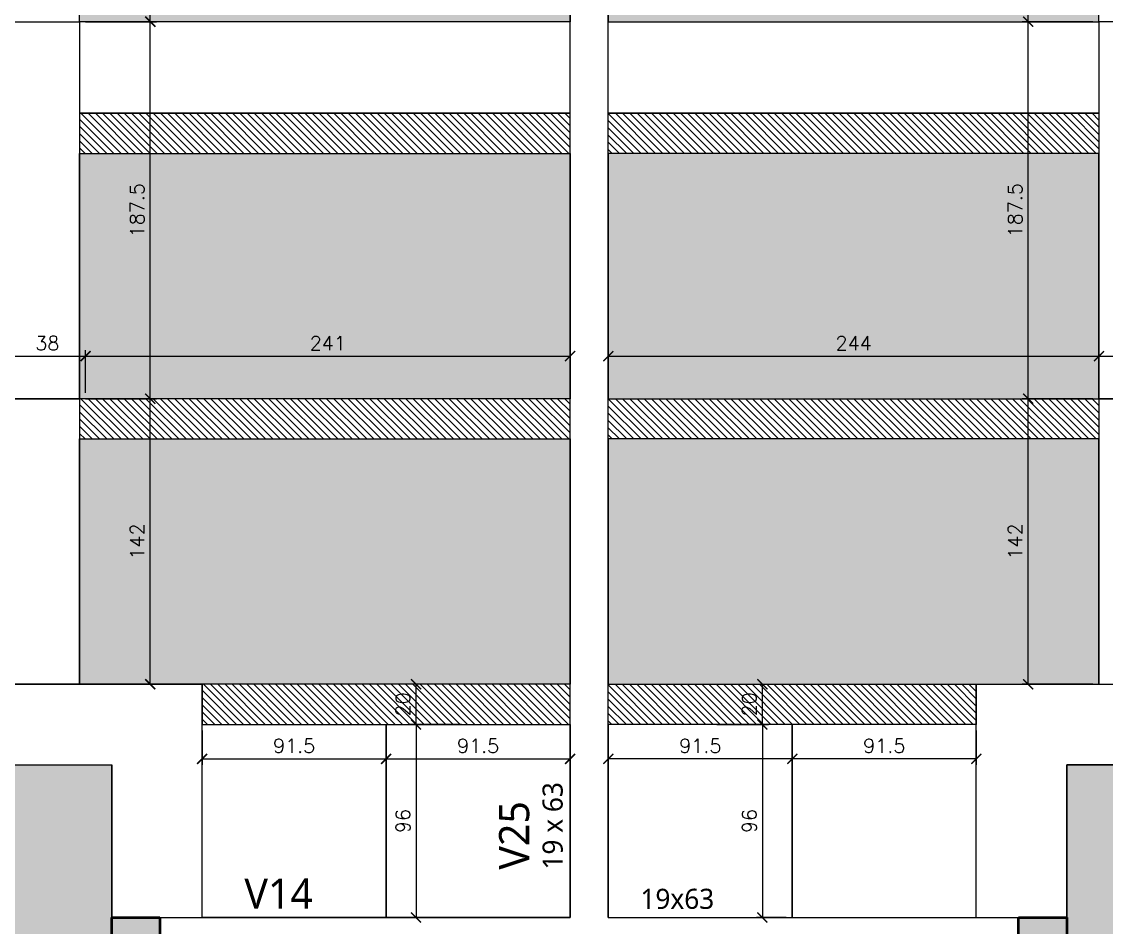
# Model space of a CAD drawing. Extents: x -29754 to -10774, y -8834 to 6017.
# Drawn here: x -22978 to -22439, y -6914 to -6464 of the extents above; entities that cross this region are included whole.
import ezdxf

# ---------------------------------------------------------------- set-up
doc = ezdxf.new("R2010")
doc.units = 0
doc.header["$PDMODE"] = 2
doc.header["$PDSIZE"] = 10
doc.layers.get('0').update_dxf_attribs({"lineweight": 13})
doc.layers.get('Defpoints').update_dxf_attribs({"lineweight": 13})
for name, color, linetype in [('Cota', 4, 'Continuous'), ('Faixa Reesc', 8, 'Continuous'), ('Hachura 122x244', 253, 'Continuous'), ('Painéis', 200, 'Continuous'), ('Reaproveitamento', 251, 'Continuous')]:
    doc.layers.add(name, color=color, linetype=linetype)
for name, color, linetype, lineweight in [('cotas', 4, 'Continuous', 13), ('S-BEAM', 7, 'Continuous', 18), ('S-BEAM-IDEN', 7, 'Continuous', 9), ('S-COLS', 7, 'Continuous', 18)]:
    doc.layers.add(name, color=color, linetype=linetype, lineweight=lineweight)
doc.styles.add('Gadugi', font='gadugi.ttf', dxfattribs={"height": 15})
doc.styles.add('Gadugi_1', font='gadugi.ttf', dxfattribs={"height": 10})
doc.styles.add('ROMANS', font='romans.shx')
doc.dimstyles.new('Cota Paínel', dxfattribs={"dimtxt": 7, "dimasz": 5, "dimexe": 3, "dimexo": 3, "dimgap": 3, "dimtad": 1, "dimdec": 1, "dimzin": 12, "dimdsep": 46, "dimtxsty": 'ROMANS', "dimblk": 'ARCHTICK', "dimcen": 0, "dimclrd": 4, "dimclre": 4, "dimclrt": 1, "dimadec": 1, "dimazin": 3, "dimtfac": 1, "dimtdec": 1, "dimtmove": 0, "dimatfit": 3, "dimldrblk": 'OBLIQUE', "dimfxl": 1, "dimtolj": 1, "dimtzin": 12, "dimarcsym": 0})
pattern_1 = [(135, (7556.2974, -10345.0406), (-1.79605122, -1.79605122), [])]
pattern_2 = [(135, (7556.2974, -10203.0406), (-1.79605122, -1.79605122), [])]
pattern_3 = [(135, (6447.1664, -5243.5632), (-1.79605122, -1.79605122), [])]

# ---------------------------------------------------------------- blocks, each defined once
blk = doc.blocks.new('122x244')
at = {"layer": 'Hachura 122x244'}
h = blk.add_hatch(color=256, dxfattribs=at)
h.dxf.hatch_style = 2
h.paths.add_polyline_path([(-30259.5, 9300.7), (-30015.5, 9300.7), (-30015.5, 9422.7), (-30259.5, 9422.7)])
at = {"layer": 'Painéis'}
blk.add_lwpolyline([(-30259.5, 9300.7), (-30015.5, 9300.7), (-30015.5, 9422.7), (-30259.5, 9422.7)], close=True, dxfattribs=at)
blk = doc.blocks.new('_ArchTick')
at = {"color": 0, "linetype": 'ByBlock', "const_width": 0.15}
blk.add_lwpolyline([(-0.5, -0.5), (0.5, 0.5)], dxfattribs=at)
blk = doc.blocks.new('*D386')
at = {"layer": 'Cota', "color": 4, "lineweight": -2, "transparency": 16777216}
for p, q in [((-22946.26, -6651.63), (-22911.05, -6651.63)), ((-22914.05, -6793.63), (-22914.05, -6651.63)), ((-22946.26, -6793.63), (-22911.05, -6793.63))]:
    blk.add_line(p, q, dxfattribs=at)
at = {"layer": 'Defpoints', "color": 0, "transparency": 16777216}
for p in [(-22949.26, -6651.63), (-22914.05, -6651.63), (-22949.26, -6793.63)]:
    blk.add_point(p, dxfattribs=at)
at = {"layer": 'Cota', "color": 4, "lineweight": -2, "transparency": 16777216, "xscale": 5, "yscale": 5, "zscale": 5}
for p, rotation in [((-22914.05, -6651.63), 90), ((-22914.05, -6793.63), 270)]:
    blk.add_blockref('_ArchTick', p, dxfattribs=dict(at, rotation=rotation))
at = {"layer": 'Cota', "color": 1, "transparency": 16777216, "insert": (-22920.55, -6722.63), "char_height": 7, "attachment_point": 5, "rotation": 90, "style": 'ROMANS'}
blk.add_mtext('\\A1;142', dxfattribs=at)
blk = doc.blocks.new('_OBLIQUE')
at = {"color": 0, "linetype": 'ByBlock', "lineweight": -2}
for p, q in [((0, 0), (-1, 0)), ((-0.5, -0.5), (0.5, 0.5))]:
    blk.add_line(p, q, dxfattribs=at)
blk = doc.blocks.new('*D387')
at = {"layer": 'Cota', "color": 4, "lineweight": -2, "transparency": 16777216}
for p, q in [((-22946.26, -6464.13), (-22911.05, -6464.13)), ((-22914.05, -6651.63), (-22914.05, -6464.13)), ((-22946.26, -6651.63), (-22911.05, -6651.63))]:
    blk.add_line(p, q, dxfattribs=at)
at = {"layer": 'Defpoints', "color": 0, "transparency": 16777216}
for p in [(-22949.26, -6464.13), (-22914.05, -6464.13), (-22949.26, -6651.63)]:
    blk.add_point(p, dxfattribs=at)
at = {"layer": 'Cota', "color": 4, "lineweight": -2, "transparency": 16777216, "xscale": 5, "yscale": 5, "zscale": 5}
for p, rotation in [((-22914.05, -6464.13), 90), ((-22914.05, -6651.63), 270)]:
    blk.add_blockref('_ArchTick', p, dxfattribs=dict(at, rotation=rotation))
at = {"layer": 'Cota', "color": 1, "transparency": 16777216, "insert": (-22920.55, -6557.88), "char_height": 7, "attachment_point": 5, "rotation": 90, "style": 'ROMANS'}
blk.add_mtext('\\A1;187.5', dxfattribs=at)
blk = doc.blocks.new('*D388')
at = {"layer": 'Cota', "color": 4, "lineweight": -2, "transparency": 16777216}
for p, q in [((-22946.26, -6322.13), (-22911.05, -6322.13)), ((-22914.05, -6464.13), (-22914.05, -6322.13)), ((-22946.26, -6464.13), (-22911.05, -6464.13))]:
    blk.add_line(p, q, dxfattribs=at)
at = {"layer": 'Defpoints', "color": 0, "transparency": 16777216}
for p in [(-22949.26, -6322.13), (-22914.05, -6322.13), (-22949.26, -6464.13)]:
    blk.add_point(p, dxfattribs=at)
at = {"layer": 'Cota', "color": 4, "lineweight": -2, "transparency": 16777216, "xscale": 5, "yscale": 5, "zscale": 5}
for p, rotation in [((-22914.05, -6322.13), 90), ((-22914.05, -6464.13), 270)]:
    blk.add_blockref('_ArchTick', p, dxfattribs=dict(at, rotation=rotation))
at = {"layer": 'Cota', "color": 1, "transparency": 16777216, "insert": (-22920.55, -6393.13), "char_height": 7, "attachment_point": 5, "rotation": 90, "style": 'ROMANS'}
blk.add_mtext('\\A1;142', dxfattribs=at)
blk = doc.blocks.new('*D378')
at = {"layer": 'Cota', "color": 4, "lineweight": -2, "transparency": 16777216}
for p, q in [((-22759.28, -6793.63), (-22784.89, -6793.63)), ((-22781.89, -6813.63), (-22781.89, -6793.63)), ((-22759.28, -6813.63), (-22784.89, -6813.63))]:
    blk.add_line(p, q, dxfattribs=at)
at = {"layer": 'Defpoints', "color": 0, "transparency": 16777216}
for p in [(-22781.89, -6793.63), (-22756.28, -6793.63), (-22756.28, -6813.63)]:
    blk.add_point(p, dxfattribs=at)
at = {"layer": 'Cota', "color": 4, "lineweight": -2, "transparency": 16777216, "xscale": 5, "yscale": 5, "zscale": 5}
for p, rotation in [((-22781.89, -6793.63), 90), ((-22781.89, -6813.63), 270)]:
    blk.add_blockref('_ArchTick', p, dxfattribs=dict(at, rotation=rotation))
at = {"layer": 'Cota', "color": 1, "transparency": 16777216, "insert": (-22788.39, -6803.63), "char_height": 7, "attachment_point": 5, "rotation": 90, "style": 'ROMANS'}
blk.add_mtext('\\A1;20', dxfattribs=at)
blk = doc.blocks.new('*D428')
at = {"layer": 'Cota', "color": 4, "lineweight": -2, "transparency": 16777216}
for p, q in [((-22793.76, -6813.63), (-22778.89, -6813.63)), ((-22781.89, -6813.63), (-22781.89, -6909.63)), ((-22793.76, -6909.63), (-22778.89, -6909.63))]:
    blk.add_line(p, q, dxfattribs=at)
at = {"layer": 'Defpoints', "color": 0, "transparency": 16777216}
for p in [(-22796.76, -6813.63), (-22796.76, -6909.63), (-22781.89, -6909.63)]:
    blk.add_point(p, dxfattribs=at)
at = {"layer": 'Cota', "color": 4, "lineweight": -2, "transparency": 16777216, "xscale": 5, "yscale": 5, "zscale": 5}
for p, rotation in [((-22781.89, -6813.63), 90), ((-22781.89, -6909.63), 270)]:
    blk.add_blockref('_ArchTick', p, dxfattribs=dict(at, rotation=rotation))
at = {"layer": 'Cota', "color": 1, "transparency": 16777216, "insert": (-22788.39, -6861.63), "char_height": 7, "attachment_point": 5, "rotation": 90, "style": 'ROMANS'}
blk.add_mtext('\\A1;96', dxfattribs=at)
blk = doc.blocks.new('*D429')
at = {"layer": 'Cota', "color": 4, "lineweight": -2, "transparency": 16777216}
for p, q in [((-22888.26, -6816.63), (-22888.26, -6833.74)), ((-22796.76, -6816.63), (-22796.76, -6833.74)), ((-22888.26, -6830.74), (-22796.76, -6830.74))]:
    blk.add_line(p, q, dxfattribs=at)
at = {"layer": 'Defpoints', "color": 0, "transparency": 16777216}
for p in [(-22888.26, -6813.63), (-22796.76, -6813.63), (-22796.76, -6830.74)]:
    blk.add_point(p, dxfattribs=at)
at = {"layer": 'Cota', "color": 4, "lineweight": -2, "transparency": 16777216, "xscale": 5, "yscale": 5, "zscale": 5, "rotation": 180}
blk.add_blockref('_ArchTick', (-22888.26, -6830.74), dxfattribs=at)
at = {"layer": 'Cota', "color": 4, "lineweight": -2, "transparency": 16777216, "xscale": 5, "yscale": 5, "zscale": 5}
blk.add_blockref('_ArchTick', (-22796.76, -6830.74), dxfattribs=at)
at = {"layer": 'Cota', "color": 1, "transparency": 16777216, "insert": (-22842.51, -6824.24), "char_height": 7, "attachment_point": 5, "style": 'ROMANS'}
blk.add_mtext('\\A1;91.5', dxfattribs=at)
blk = doc.blocks.new('*D430')
at = {"layer": 'Cota', "color": 4, "lineweight": -2, "transparency": 16777216}
for p, q in [((-22796.76, -6816.63), (-22796.76, -6833.74)), ((-22705.26, -6816.63), (-22705.26, -6833.74)), ((-22796.76, -6830.74), (-22705.26, -6830.74))]:
    blk.add_line(p, q, dxfattribs=at)
at = {"layer": 'Defpoints', "color": 0, "transparency": 16777216}
for p in [(-22796.76, -6813.63), (-22705.26, -6813.63), (-22705.26, -6830.74)]:
    blk.add_point(p, dxfattribs=at)
at = {"layer": 'Cota', "color": 4, "lineweight": -2, "transparency": 16777216, "xscale": 5, "yscale": 5, "zscale": 5, "rotation": 180}
blk.add_blockref('_ArchTick', (-22796.76, -6830.74), dxfattribs=at)
at = {"layer": 'Cota', "color": 4, "lineweight": -2, "transparency": 16777216, "xscale": 5, "yscale": 5, "zscale": 5}
blk.add_blockref('_ArchTick', (-22705.26, -6830.74), dxfattribs=at)
at = {"layer": 'Cota', "color": 1, "transparency": 16777216, "insert": (-22751.01, -6824.24), "char_height": 7, "attachment_point": 5, "style": 'ROMANS'}
blk.add_mtext('\\A1;91.5', dxfattribs=at)
blk = doc.blocks.new('*D282')
at = {"layer": 'Cota', "color": 4, "lineweight": -2, "transparency": 16777216}
for p, q in [((-22445.26, -6651.63), (-22480.47, -6651.63)), ((-22477.47, -6793.63), (-22477.47, -6651.63)), ((-22445.26, -6793.63), (-22480.47, -6793.63))]:
    blk.add_line(p, q, dxfattribs=at)
at = {"layer": 'Defpoints', "color": 0, "transparency": 16777216}
for p in [(-22477.47, -6651.63), (-22442.26, -6651.63), (-22442.26, -6793.63)]:
    blk.add_point(p, dxfattribs=at)
at = {"layer": 'Cota', "color": 4, "lineweight": -2, "transparency": 16777216, "xscale": 5, "yscale": 5, "zscale": 5}
for p, rotation in [((-22477.47, -6651.63), 90), ((-22477.47, -6793.63), 270)]:
    blk.add_blockref('_ArchTick', p, dxfattribs=dict(at, rotation=rotation))
at = {"layer": 'Cota', "color": 1, "transparency": 16777216, "insert": (-22483.97, -6722.63), "char_height": 7, "attachment_point": 5, "rotation": 90, "style": 'ROMANS'}
blk.add_mtext('\\A1;142', dxfattribs=at)
blk = doc.blocks.new('*D283')
at = {"layer": 'Cota', "color": 4, "lineweight": -2, "transparency": 16777216}
for p, q in [((-22445.26, -6464.13), (-22480.47, -6464.13)), ((-22477.47, -6651.63), (-22477.47, -6464.13)), ((-22445.26, -6651.63), (-22480.47, -6651.63))]:
    blk.add_line(p, q, dxfattribs=at)
at = {"layer": 'Defpoints', "color": 0, "transparency": 16777216}
for p in [(-22477.47, -6464.13), (-22442.26, -6464.13), (-22442.26, -6651.63)]:
    blk.add_point(p, dxfattribs=at)
at = {"layer": 'Cota', "color": 4, "lineweight": -2, "transparency": 16777216, "xscale": 5, "yscale": 5, "zscale": 5}
for p, rotation in [((-22477.47, -6464.13), 90), ((-22477.47, -6651.63), 270)]:
    blk.add_blockref('_ArchTick', p, dxfattribs=dict(at, rotation=rotation))
at = {"layer": 'Cota', "color": 1, "transparency": 16777216, "insert": (-22483.97, -6557.88), "char_height": 7, "attachment_point": 5, "rotation": 90, "style": 'ROMANS'}
blk.add_mtext('\\A1;187.5', dxfattribs=at)
blk = doc.blocks.new('*D284')
at = {"layer": 'Cota', "color": 4, "lineweight": -2, "transparency": 16777216}
for p, q in [((-22445.26, -6322.13), (-22480.47, -6322.13)), ((-22477.47, -6464.13), (-22477.47, -6322.13)), ((-22445.26, -6464.13), (-22480.47, -6464.13))]:
    blk.add_line(p, q, dxfattribs=at)
at = {"layer": 'Defpoints', "color": 0, "transparency": 16777216}
for p in [(-22477.47, -6322.13), (-22442.26, -6322.13), (-22442.26, -6464.13)]:
    blk.add_point(p, dxfattribs=at)
at = {"layer": 'Cota', "color": 4, "lineweight": -2, "transparency": 16777216, "xscale": 5, "yscale": 5, "zscale": 5}
for p, rotation in [((-22477.47, -6322.13), 90), ((-22477.47, -6464.13), 270)]:
    blk.add_blockref('_ArchTick', p, dxfattribs=dict(at, rotation=rotation))
at = {"layer": 'Cota', "color": 1, "transparency": 16777216, "insert": (-22483.97, -6393.13), "char_height": 7, "attachment_point": 5, "rotation": 90, "style": 'ROMANS'}
blk.add_mtext('\\A1;142', dxfattribs=at)
blk = doc.blocks.new('*D319')
at = {"layer": 'Cota', "color": 4, "lineweight": -2, "transparency": 16777216}
for p, q in [((-22632.24, -6793.63), (-22606.63, -6793.63)), ((-22609.63, -6813.63), (-22609.63, -6793.63)), ((-22632.24, -6813.63), (-22606.63, -6813.63))]:
    blk.add_line(p, q, dxfattribs=at)
at = {"layer": 'Defpoints', "color": 0, "transparency": 16777216}
for p in [(-22635.24, -6793.63), (-22609.63, -6793.63), (-22635.24, -6813.63)]:
    blk.add_point(p, dxfattribs=at)
at = {"layer": 'Cota', "color": 4, "lineweight": -2, "transparency": 16777216, "xscale": 5, "yscale": 5, "zscale": 5}
for p, rotation in [((-22609.63, -6793.63), 90), ((-22609.63, -6813.63), 270)]:
    blk.add_blockref('_ArchTick', p, dxfattribs=dict(at, rotation=rotation))
at = {"layer": 'Cota', "color": 1, "transparency": 16777216, "insert": (-22616.13, -6803.63), "char_height": 7, "attachment_point": 5, "rotation": 90, "style": 'ROMANS'}
blk.add_mtext('\\A1;20', dxfattribs=at)
blk = doc.blocks.new('*D320')
at = {"layer": 'Cota', "color": 4, "lineweight": -2, "transparency": 16777216}
for p, q in [((-22597.76, -6813.63), (-22612.63, -6813.63)), ((-22609.63, -6813.63), (-22609.63, -6909.63)), ((-22597.76, -6909.63), (-22612.63, -6909.63))]:
    blk.add_line(p, q, dxfattribs=at)
at = {"layer": 'Defpoints', "color": 0, "transparency": 16777216}
for p in [(-22594.76, -6813.63), (-22609.63, -6909.63), (-22594.76, -6909.63)]:
    blk.add_point(p, dxfattribs=at)
at = {"layer": 'Cota', "color": 4, "lineweight": -2, "transparency": 16777216, "xscale": 5, "yscale": 5, "zscale": 5}
for p, rotation in [((-22609.63, -6813.63), 90), ((-22609.63, -6909.63), 270)]:
    blk.add_blockref('_ArchTick', p, dxfattribs=dict(at, rotation=rotation))
at = {"layer": 'Cota', "color": 1, "transparency": 16777216, "insert": (-22616.13, -6861.63), "char_height": 7, "attachment_point": 5, "rotation": 90, "style": 'ROMANS'}
blk.add_mtext('\\A1;96', dxfattribs=at)
blk = doc.blocks.new('*D321')
at = {"layer": 'Cota', "color": 4, "lineweight": -2, "transparency": 16777216}
for p, q in [((-22594.76, -6816.63), (-22594.76, -6833.74)), ((-22503.26, -6816.63), (-22503.26, -6833.74)), ((-22503.26, -6830.74), (-22594.76, -6830.74))]:
    blk.add_line(p, q, dxfattribs=at)
at = {"layer": 'Defpoints', "color": 0, "transparency": 16777216}
for p in [(-22594.76, -6813.63), (-22503.26, -6813.63), (-22594.76, -6830.74)]:
    blk.add_point(p, dxfattribs=at)
at = {"layer": 'Cota', "color": 4, "lineweight": -2, "transparency": 16777216, "xscale": 5, "yscale": 5, "zscale": 5}
for p, rotation in [((-22594.76, -6830.74), 179.9999474616025), ((-22503.26, -6830.74), 359.9999474616025)]:
    blk.add_blockref('_ArchTick', p, dxfattribs=dict(at, rotation=rotation))
at = {"layer": 'Cota', "color": 1, "transparency": 16777216, "insert": (-22549.01, -6824.24), "char_height": 7, "attachment_point": 5, "rotation": 359.9999, "style": 'ROMANS'}
blk.add_mtext('\\A1;91.5', dxfattribs=at)
blk = doc.blocks.new('*D322')
at = {"layer": 'Cota', "color": 4, "lineweight": -2, "transparency": 16777216}
for p, q in [((-22686.26, -6816.63), (-22686.26, -6833.74)), ((-22594.76, -6816.63), (-22594.76, -6833.74)), ((-22594.76, -6830.74), (-22686.26, -6830.74))]:
    blk.add_line(p, q, dxfattribs=at)
at = {"layer": 'Defpoints', "color": 0, "transparency": 16777216}
for p in [(-22686.26, -6813.63), (-22594.76, -6813.63), (-22686.26, -6830.74)]:
    blk.add_point(p, dxfattribs=at)
at = {"layer": 'Cota', "color": 4, "lineweight": -2, "transparency": 16777216, "xscale": 5, "yscale": 5, "zscale": 5}
for p, rotation in [((-22686.26, -6830.74), 179.9999474616025), ((-22594.76, -6830.74), 359.9999474616025)]:
    blk.add_blockref('_ArchTick', p, dxfattribs=dict(at, rotation=rotation))
at = {"layer": 'Cota', "color": 1, "transparency": 16777216, "insert": (-22640.51, -6824.24), "char_height": 7, "attachment_point": 5, "rotation": 359.9999, "style": 'ROMANS'}
blk.add_mtext('\\A1;91.5', dxfattribs=at)
blk = doc.blocks.new('*D479')
at = {"layer": 'cotas', "color": 4, "lineweight": -2, "transparency": 16777216}
for p, q in [((-22984.26, -6648.63), (-22984.26, -6627.45)), ((-22946.26, -6648.63), (-22946.26, -6627.45)), ((-22984.26, -6630.45), (-22946.26, -6630.45))]:
    blk.add_line(p, q, dxfattribs=at)
at = {"layer": 'Defpoints', "color": 0, "transparency": 16777216}
for p in [(-22946.26, -6630.45), (-22984.26, -6651.63), (-22946.26, -6651.63)]:
    blk.add_point(p, dxfattribs=at)
at = {"layer": 'cotas', "color": 4, "lineweight": -2, "transparency": 16777216, "xscale": 5, "yscale": 5, "zscale": 5, "rotation": 180}
blk.add_blockref('_ArchTick', (-22984.26, -6630.45), dxfattribs=at)
at = {"layer": 'cotas', "color": 4, "lineweight": -2, "transparency": 16777216, "xscale": 5, "yscale": 5, "zscale": 5}
blk.add_blockref('_ArchTick', (-22946.26, -6630.45), dxfattribs=at)
at = {"layer": 'cotas', "color": 1, "transparency": 16777216, "insert": (-22965.26, -6623.95), "char_height": 7, "attachment_point": 5, "style": 'ROMANS'}
blk.add_mtext('\\A1;38', dxfattribs=at)
blk = doc.blocks.new('*D480')
at = {"layer": 'cotas', "color": 4, "lineweight": -2, "transparency": 16777216}
for p, q in [((-22946.26, -6648.63), (-22946.26, -6627.45)), ((-22705.26, -6648.63), (-22705.26, -6627.45)), ((-22946.26, -6630.45), (-22705.26, -6630.45))]:
    blk.add_line(p, q, dxfattribs=at)
at = {"layer": 'Defpoints', "color": 0, "transparency": 16777216}
for p in [(-22705.26, -6630.45), (-22946.26, -6651.63), (-22705.26, -6651.63)]:
    blk.add_point(p, dxfattribs=at)
at = {"layer": 'cotas', "color": 4, "lineweight": -2, "transparency": 16777216, "xscale": 5, "yscale": 5, "zscale": 5, "rotation": 180}
blk.add_blockref('_ArchTick', (-22946.26, -6630.45), dxfattribs=at)
at = {"layer": 'cotas', "color": 4, "lineweight": -2, "transparency": 16777216, "xscale": 5, "yscale": 5, "zscale": 5}
blk.add_blockref('_ArchTick', (-22705.26, -6630.45), dxfattribs=at)
at = {"layer": 'cotas', "color": 1, "transparency": 16777216, "insert": (-22825.76, -6623.95), "char_height": 7, "attachment_point": 5, "style": 'ROMANS'}
blk.add_mtext('\\A1;241', dxfattribs=at)
blk = doc.blocks.new('*D481')
at = {"layer": 'cotas', "color": 4, "lineweight": -2, "transparency": 16777216}
for p, q in [((-22686.26, -6648.63), (-22686.26, -6627.45)), ((-22442.26, -6648.63), (-22442.26, -6627.45)), ((-22686.26, -6630.45), (-22442.26, -6630.45))]:
    blk.add_line(p, q, dxfattribs=at)
at = {"layer": 'Defpoints', "color": 0, "transparency": 16777216}
for p in [(-22442.26, -6630.45), (-22686.26, -6651.63), (-22442.26, -6651.63)]:
    blk.add_point(p, dxfattribs=at)
at = {"layer": 'cotas', "color": 4, "lineweight": -2, "transparency": 16777216, "xscale": 5, "yscale": 5, "zscale": 5, "rotation": 180}
blk.add_blockref('_ArchTick', (-22686.26, -6630.45), dxfattribs=at)
at = {"layer": 'cotas', "color": 4, "lineweight": -2, "transparency": 16777216, "xscale": 5, "yscale": 5, "zscale": 5}
blk.add_blockref('_ArchTick', (-22442.26, -6630.45), dxfattribs=at)
at = {"layer": 'cotas', "color": 1, "transparency": 16777216, "insert": (-22564.26, -6623.95), "char_height": 7, "attachment_point": 5, "style": 'ROMANS'}
blk.add_mtext('\\A1;244', dxfattribs=at)
blk = doc.blocks.new('*D482')
at = {"layer": 'cotas', "color": 4, "lineweight": -2, "transparency": 16777216}
for p, q in [((-22442.26, -6648.63), (-22442.26, -6627.45)), ((-22407.26, -6648.63), (-22407.26, -6627.45)), ((-22442.26, -6630.45), (-22407.26, -6630.45))]:
    blk.add_line(p, q, dxfattribs=at)
at = {"layer": 'Defpoints', "color": 0, "transparency": 16777216}
for p in [(-22407.26, -6630.45), (-22442.26, -6651.63), (-22407.26, -6651.63)]:
    blk.add_point(p, dxfattribs=at)
at = {"layer": 'cotas', "color": 4, "lineweight": -2, "transparency": 16777216, "xscale": 5, "yscale": 5, "zscale": 5, "rotation": 180}
blk.add_blockref('_ArchTick', (-22442.26, -6630.45), dxfattribs=at)
at = {"layer": 'cotas', "color": 4, "lineweight": -2, "transparency": 16777216, "xscale": 5, "yscale": 5, "zscale": 5}
blk.add_blockref('_ArchTick', (-22407.26, -6630.45), dxfattribs=at)
at = {"layer": 'cotas', "color": 1, "transparency": 16777216, "insert": (-22424.76, -6623.95), "char_height": 7, "attachment_point": 5, "style": 'ROMANS'}
blk.add_mtext('\\A1;35', dxfattribs=at)

msp = doc.modelspace()

# ---------------------------------------------------------------- hatches: boundary and pattern name
at = {"layer": 'Faixa Reesc'}
h = msp.add_hatch(dxfattribs=at)
h.set_pattern_fill('ANSI31', color=256, scale=0.8, angle=90)
h.set_pattern_definition(pattern_2)
h.paths.add_polyline_path([(-22705.26, -6509.63), (-22949.26, -6509.63), (-22949.26, -6529.63), (-22705.26, -6529.63)])
h = msp.add_hatch(dxfattribs=at)
h.set_pattern_fill('ANSI31', color=256, scale=0.8, angle=90)
h.set_pattern_definition(pattern_2)
h.paths.add_polyline_path([(-22686.26, -6509.63), (-22442.26, -6509.63), (-22442.26, -6529.63), (-22686.26, -6529.63)])
h = msp.add_hatch(dxfattribs=at)
h.set_pattern_fill('ANSI31', color=256, scale=0.8, angle=90)
h.set_pattern_definition(pattern_1)
h.paths.add_polyline_path([(-22705.26, -6651.63), (-22949.26, -6651.63), (-22949.26, -6671.63), (-22705.26, -6671.63)])
h = msp.add_hatch(dxfattribs=at)
h.set_pattern_fill('ANSI31', color=256, scale=0.8, angle=90)
h.set_pattern_definition(pattern_1)
h.paths.add_polyline_path([(-22686.26, -6651.63), (-22442.26, -6651.63), (-22442.26, -6671.63), (-22686.26, -6671.63)])
h = msp.add_hatch(dxfattribs=at)
h.set_pattern_fill('ANSI31', color=256, scale=0.8, angle=90)
h.set_pattern_definition(pattern_3)
h.paths.add_polyline_path([(-22705.26, -6793.63), (-22888.26, -6793.63), (-22888.26, -6813.63), (-22705.26, -6813.63)])
h = msp.add_hatch(dxfattribs=at)
h.set_pattern_fill('ANSI31', color=256, scale=0.8, angle=90)
h.set_pattern_definition(pattern_3)
h.paths.add_polyline_path([(-22686.26, -6813.63), (-22503.26, -6813.63), (-22503.26, -6793.63), (-22686.26, -6793.63)])
at = {"layer": 'S-COLS', "true_color": 0x808080}
for points in [[(-22909.26, -7187.63), (-22909.26, -6909.63), (-22933.26, -6909.63), (-22933.26, -7187.63)], [(-22458.26, -7187.63), (-22458.26, -6909.63), (-22482.26, -6909.63), (-22482.26, -7187.63)]]:
    msp.add_hatch(color=8, dxfattribs=at).paths.add_polyline_path(points, flags=0)

# ---------------------------------------------------------------- linework, layer by layer
at = {"layer": 'Painéis'}
for points in [[(-22949.26, -6651.63), (-22984.26, -6651.63), (-22984.26, -6464.13), (-22949.26, -6464.13)], [(-22949.26, -6509.63), (-22705.26, -6509.63), (-22705.26, -6464.13), (-22949.26, -6464.13)], [(-22442.26, -6509.63), (-22686.26, -6509.63), (-22686.26, -6464.13), (-22442.26, -6464.13)], [(-22442.26, -6651.63), (-22407.26, -6651.63), (-22407.26, -6464.13), (-22442.26, -6464.13)], [(-22949.26, -6529.63), (-22705.26, -6529.63), (-22705.26, -6509.63), (-22949.26, -6509.63)], [(-22442.26, -6529.63), (-22686.26, -6529.63), (-22686.26, -6509.63), (-22442.26, -6509.63)], [(-22949.26, -6793.63), (-22984.26, -6793.63), (-22984.26, -6651.63), (-22949.26, -6651.63)], [(-22949.26, -6671.63), (-22705.26, -6671.63), (-22705.26, -6651.63), (-22949.26, -6651.63)], [(-22442.26, -6671.63), (-22686.26, -6671.63), (-22686.26, -6651.63), (-22442.26, -6651.63)], [(-22442.26, -6793.63), (-22407.26, -6793.63), (-22407.26, -6651.63), (-22442.26, -6651.63)], [(-22705.26, -6793.63), (-22888.26, -6793.63), (-22888.26, -6813.63), (-22705.26, -6813.63)], [(-22686.26, -6793.63), (-22503.26, -6793.63), (-22503.26, -6813.63), (-22686.26, -6813.63)], [(-22796.76, -6909.63), (-22888.26, -6909.63), (-22888.26, -6813.63), (-22796.76, -6813.63)], [(-22705.26, -6909.63), (-22796.76, -6909.63), (-22796.76, -6813.63), (-22705.26, -6813.63)], [(-22686.26, -6909.63), (-22594.76, -6909.63), (-22594.76, -6813.63), (-22686.26, -6813.63)], [(-22594.76, -6909.63), (-22503.26, -6909.63), (-22503.26, -6813.63), (-22594.76, -6813.63)]]:
    msp.add_lwpolyline(points, close=True, dxfattribs=at)
at = {"layer": 'S-BEAM', "lineweight": 25}
for p, q in [((-22705.26, -6909.63), (-22705.26, -6232.13)), ((-22686.26, -6909.63), (-22686.26, -6232.13)), ((-23675.26, -6793.63), (-22933.26, -6793.63)), ((-22933.26, -6793.63), (-22888.26, -6793.63)), ((-22888.26, -6909.63), (-22888.26, -6793.63)), ((-22503.26, -6793.63), (-22458.26, -6793.63)), ((-22503.26, -6909.63), (-22503.26, -6793.63)), ((-22458.26, -6793.63), (-21716.26, -6793.63)), ((-23675.26, -6833.63), (-22933.26, -6833.63)), ((-22933.26, -6909.63), (-22933.26, -6833.63)), ((-22458.26, -6909.63), (-22458.26, -6833.63)), ((-22458.26, -6833.63), (-21716.26, -6833.63)), ((-22909.26, -6909.63), (-22705.26, -6909.63)), ((-22686.26, -6909.63), (-22482.26, -6909.63))]:
    msp.add_line(p, q, dxfattribs=at)
at = {"layer": 'S-COLS', "lineweight": 50}
for p, q in [((-22933.26, -7187.63), (-22933.26, -6909.63)), ((-22933.26, -6909.63), (-22909.26, -6909.63)), ((-22909.26, -6909.63), (-22909.26, -7187.63)), ((-22482.26, -7187.63), (-22482.26, -6909.63)), ((-22482.26, -6909.63), (-22458.26, -6909.63)), ((-22458.26, -6909.63), (-22458.26, -7187.63))]:
    msp.add_line(p, q, dxfattribs=at)

# ---------------------------------------------------------------- block references
at = {"layer": 'Reaproveitamento', "xscale": -1}
for p in [(-52964.76, -15764.83), (-52964.76, -15952.33), (-52964.76, -16094.33), (-53192.76, -16256.33)]:
    msp.add_blockref('122x244', p, dxfattribs=at)
at = {"layer": 'Reaproveitamento'}
for p in [(7573.24, -15764.83), (7573.24, -15952.33), (7573.24, -16094.33), (7801.24, -16256.33)]:
    msp.add_blockref('122x244', p, dxfattribs=at)

# ---------------------------------------------------------------- texts
at = {"layer": 'S-BEAM-IDEN', "attachment_point": 1, "rotation": 90}
for s, insert, char_height, width, style in [('19 x 63', (-22718.97, -6885.77), 10, 54.5147, 'Gadugi'), ('V25', (-22740.61, -6885.82), 15, 44.0928, 'Gadugi_1')]:
    msp.add_mtext(s, dxfattribs=dict(at, insert=insert, char_height=char_height, width=width, style=style))
at = {"layer": 'S-BEAM-IDEN', "attachment_point": 1}
for s, insert, char_height, width, style in [('V14', (-22867.26, -6890.29), 15, 44.0928, 'Gadugi_1'), ('19x63', (-22670.29, -6895.32), 10, 44.8945, 'Gadugi')]:
    msp.add_mtext(s, dxfattribs=dict(at, insert=insert, char_height=char_height, width=width, style=style))

# ---------------------------------------------------------------- dimensions: what is measured, and where the dimension line sits
at = {"layer": 'Cota'}
for base, p1, p2, angle, override, picture, middle in [((-22914.05, -6322.13), (-22949.26, -6464.13), (-22949.26, -6322.13), 90, {"dimtmove": 1, "dimarcsym": 2}, '*D388', (-22920.55, -6393.13)), ((-22477.47, -6322.13), (-22442.26, -6464.13), (-22442.26, -6322.13), 90, {"dimtmove": 1, "dimarcsym": 2}, '*D284', (-22483.97, -6393.13)), ((-22914.05, -6464.13), (-22949.26, -6651.63), (-22949.26, -6464.13), 90, {"dimtmove": 1, "dimarcsym": 2}, '*D387', (-22920.55, -6557.88)), ((-22477.47, -6464.13), (-22442.26, -6651.63), (-22442.26, -6464.13), 90, {"dimtmove": 1, "dimarcsym": 2}, '*D283', (-22483.97, -6557.88)), ((-22914.05, -6651.63), (-22949.26, -6793.63), (-22949.26, -6651.63), 90, {"dimarcsym": 2}, '*D386', (-22920.55, -6722.63)), ((-22477.47, -6651.63), (-22442.26, -6793.63), (-22442.26, -6651.63), 90, {"dimarcsym": 2}, '*D282', (-22483.97, -6722.63)), ((-22781.89, -6793.63), (-22756.28, -6813.63), (-22756.28, -6793.63), 90, {"dimarcsym": 2}, '*D378', (-22788.39, -6803.63)), ((-22609.63, -6793.63), (-22635.24, -6813.63), (-22635.24, -6793.63), 89.9999, {"dimarcsym": 2}, '*D319', (-22616.13, -6803.63)), ((-22781.89, -6909.63), (-22796.76, -6813.63), (-22796.76, -6909.63), 90, {"dimarcsym": 2}, '*D428', (-22788.39, -6861.63)), ((-22609.63, -6909.63), (-22594.76, -6813.63), (-22594.76, -6909.63), 89.9999, {"dimarcsym": 2}, '*D320', (-22616.13, -6861.63)), ((-22686.26, -6830.74), (-22594.76, -6813.63), (-22686.26, -6813.63), 179.9999, {"dimtmove": 1, "dimarcsym": 2}, '*D322', (-22640.51, -6824.24)), ((-22594.76, -6830.74), (-22503.26, -6813.63), (-22594.76, -6813.63), 179.9999, {"dimarcsym": 2}, '*D321', (-22549.01, -6824.24))]:
    dim = msp.add_linear_dim(base=base, p1=p1, p2=p2, angle=angle, dimstyle='Cota Paínel', override=override, dxfattribs=at)
    dim.commit()
    dim.dimension.update_dxf_attribs({"geometry": picture, "text_midpoint": middle})
for base, p1, p2, override, picture, middle in [((-22796.76, -6830.74), (-22888.26, -6813.63), (-22796.76, -6813.63), {"dimarcsym": 2}, '*D429', (-22842.51, -6824.24)), ((-22705.26, -6830.74), (-22796.76, -6813.63), (-22705.26, -6813.63), {"dimtmove": 1, "dimarcsym": 2}, '*D430', (-22751.01, -6824.24))]:
    dim = msp.add_linear_dim(base=base, p1=p1, p2=p2, dimstyle='Cota Paínel', override=override, dxfattribs=at)
    dim.commit()
    dim.dimension.update_dxf_attribs({"geometry": picture, "text_midpoint": middle})
at = {"layer": 'cotas'}
for base, p1, p2, picture, middle in [((-22946.26, -6630.45), (-22984.26, -6651.63), (-22946.26, -6651.63), '*D479', (-22965.26, -6623.95)), ((-22705.26, -6630.45), (-22946.26, -6651.63), (-22705.26, -6651.63), '*D480', (-22825.76, -6623.95)), ((-22442.26, -6630.45), (-22686.26, -6651.63), (-22442.26, -6651.63), '*D481', (-22564.26, -6623.95)), ((-22407.26, -6630.45), (-22442.26, -6651.63), (-22407.26, -6651.63), '*D482', (-22424.76, -6623.95))]:
    dim = msp.add_linear_dim(base=base, p1=p1, p2=p2, dimstyle='Cota Paínel', override={"dimtmove": 1, "dimarcsym": 2}, dxfattribs=at)
    dim.commit()
    dim.dimension.update_dxf_attribs({"geometry": picture, "text_midpoint": middle})

doc.saveas('drawing.dxf')
